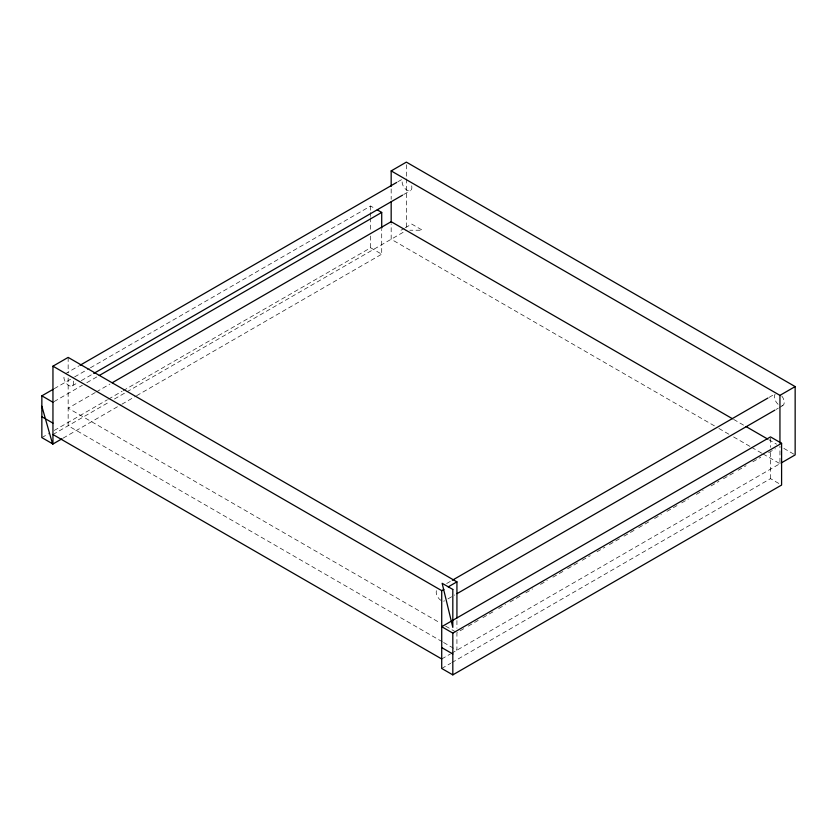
<?xml version="1.0" encoding="UTF-8"?>
<svg xmlns="http://www.w3.org/2000/svg" width="837" height="837" viewBox="0 0 837 837"><rect width="100%" height="100%" fill="white"/><g stroke="black" fill="none" stroke-linecap="round" stroke-linejoin="round"><path stroke-width="0.63" stroke-dasharray="4.18 3.14" d="M65.286 373.783L78.856 365.947M397.847 181.775L402.377 179.17M54.279 388.661L73.489 377.581M74.619 376.922L89.297 368.447M90.427 367.788L370.624 206.028L375.06 208.591M72.254 385.867L76.784 383.252M81.304 380.636L92.614 374.108M403.696 194.508L410.475 190.595M54.081 401.593L82.319 385.292M86.839 382.676L97.008 376.807M95.261 392.532L68.153 408.184L439.969 622.843M96.391 391.873L109.94 384.057M41.85 437.605L48.63 433.692M54.279 430.427L107.377 399.772M108.507 399.113L122.066 391.287M123.196 390.638L370.624 247.783L381.714 254.197L381.714 229.401M401.038 230.227L404.24 228.375M405.307 227.758L411.72 224.054L422.403 230.227L409.837 230.227M52.951 434.518L109.94 401.614M114.46 398.998L125.749 392.48M126.879 391.831L406.374 230.468M63.11 438.138L120.737 404.867M121.867 404.219L135.427 396.393M136.557 395.734L381.714 254.197M446.665 583.525L451.195 580.909M769.057 397.397L774.706 394.133M447.983 598.873L454.773 594.95M776.025 409.481L778.295 408.174M779.425 407.514L782.815 405.558M463.698 628.723L456.929 632.636L456.929 650.192L443.359 642.366M468.218 626.118L478.387 620.248M482.907 617.633L493.066 611.774M498.716 608.509L505.496 604.596M510.005 601.991L520.175 596.122M525.824 592.858L532.594 588.945M540.503 584.383L547.283 580.47M552.933 577.206L563.092 571.336M567.612 568.731L577.771 562.862M582.29 560.256L590.2 555.695M596.98 551.782L604.879 547.21M609.399 544.605L619.568 538.735M624.078 536.13L634.247 530.26M638.767 527.655L648.926 521.786M654.576 518.521L661.356 514.609M667.005 511.344L677.164 505.485M681.684 502.87L688.464 498.957M696.363 494.395L703.143 490.482M711.052 485.92L718.952 481.359M723.471 478.743L733.641 472.874M738.15 470.268L746.06 465.707M752.84 461.794L760.739 457.232M768.648 452.66L775.428 448.747M441.716 658.97L450.411 653.959M451.499 653.331L779.948 463.698L779.948 446.142M441.716 668.46L450.756 663.249M451.886 662.59L770.49 478.649L781.591 485.052M733.61 419.389L744.909 425.918M768.638 439.613L776.558 444.185M783.851 448.391L794.02 454.271M714.4 425.855L391.172 239.246L391.172 223.772M718.92 428.471L729.09 434.34M733.61 436.945L750.559 446.738M751.689 447.387L761.858 453.256M762.988 453.916L779.948 463.698M445.619 626.107L455.799 631.987M442.229 641.707L68.153 425.74L68.153 378.031M770.49 438.19L770.49 447.324M770.49 452.545L770.49 478.649M456.929 620.541L456.929 628.273M406.374 164.711L406.374 177.601M406.374 178.888L406.374 227.884M391.172 188.963L391.172 199.279M370.624 206.028L370.624 211.248M370.624 212.546L370.624 216.469M370.624 217.766L370.624 230.824M370.624 236.044L370.624 247.783M68.153 357.399L68.153 372.873M778.054 404.281A6.978 4.028 60 0 1 775.062 394.206M781.789 396.006A6.978 4.028 60 0 1 781.789 405.872M441.099 600.485A6.978 4.028 60 0 1 436.339 590.566M444.593 600.83A6.978 4.028 60 0 1 443.568 601.144M411.752 185.824A6.978 4.028 60 0 1 406.353 189.832A6.978 4.028 60 0 1 402.723 179.244M73.53 381.097A6.978 4.028 60 0 1 68.121 385.104A6.978 4.028 60 0 1 64.501 374.516"/><path stroke-width="1.26" d="M61.98 438.787L52.951 444.008L52.951 366.177L68.153 357.399L456.929 581.861L456.929 617.957M391.172 186.379L391.172 170.905L406.374 162.127L795.15 386.589L795.15 454.92L781.026 463.07M79.986 365.298L396.717 182.435M52.951 444.008L41.85 437.605L41.85 395.838L53.149 389.32M93.744 373.459L402.566 195.167M99.268 375.499L381.714 212.431L381.714 228.093M112.2 382.75L391.172 221.69L732.48 418.741M452.325 580.261L767.927 398.046M52.951 366.177L441.716 590.64L443.892 589.384M448.234 586.873L456.929 581.861M391.172 170.905L779.948 395.367L795.15 386.589M457.033 593.642L774.895 410.13M781.591 443.296L770.49 436.893L441.716 626.704L452.817 633.107L781.591 443.296L781.591 485.052L452.817 674.873L441.716 668.46L441.716 590.64M377.278 209.867L381.714 212.431M746.039 426.567L767.508 438.965M41.85 395.838L52.951 402.252M41.85 416.721L52.951 423.124M441.716 647.587L452.817 653.99M52.951 434.518L441.716 658.97M41.85 406.28L52.532 443.767M779.948 395.367L779.948 443.066M452.817 633.107L452.817 674.873M391.172 201.853L391.172 222.485M452.817 589.447L442.135 583.284L452.817 627.415L452.817 589.447"/></g></svg>
